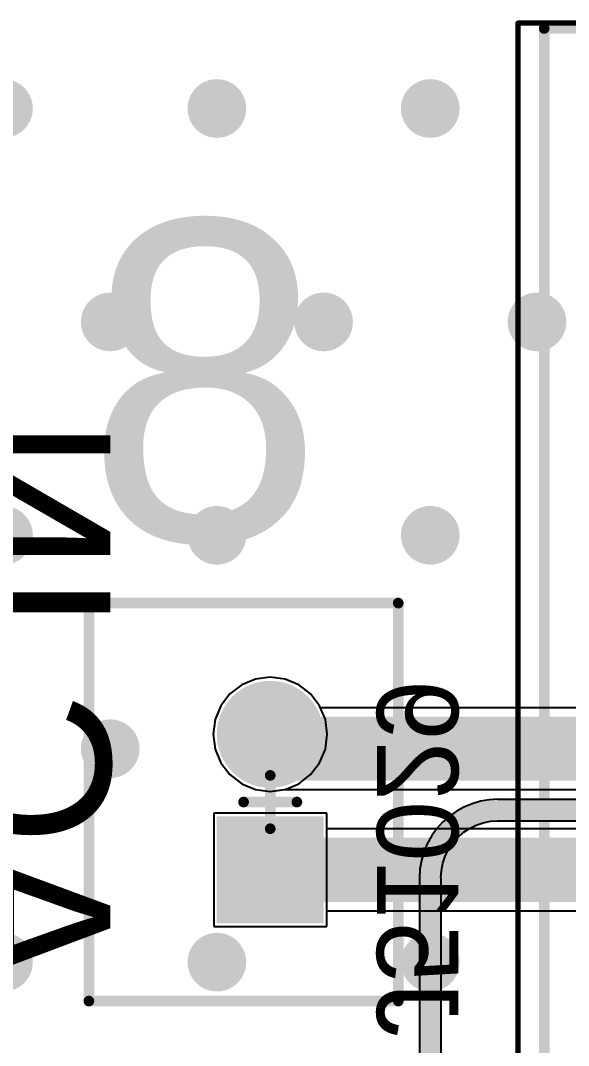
# Model space of a CAD drawing. Header units: millimetres. Extents: x 372 to 687, y 380 to 482.
# Drawn here: x 386.32 to 396.59, y 442.44 to 461.65 of the extents above; entities that cross this region are included whole.
import ezdxf

# ---------------------------------------------------------------- set-up
doc = ezdxf.new("R2010")
doc.units = ezdxf.units.MM
for name, color, linetype in [('BottomLayer', 5, 'Continuous'), ('BottomOverlay', 54, 'Continuous'), ('BottomSolder', 6, 'Continuous'), ('InternalPlane1', 76, 'Continuous'), ('InternalPlane2', 16, 'Continuous'), ('Mechanical13', 56, 'Continuous'), ('Mechanical15', 56, 'Continuous'), ('MultiLayer', 9, 'Continuous'), ('PadHoleLayer', 156, 'Continuous'), ('TopLayer', 1, 'Continuous'), ('TopSolder', 216, 'Continuous'), ('ViaHoleLayer', 16, 'Continuous')]:
    doc.layers.add(name, color=color, linetype=linetype)

# ---------------------------------------------------------------- blocks, each defined once
blk = doc.blocks.new('PCI_E_______36P_325')
at = {"layer": 'Mechanical13', "const_width": 0.2}
for points in [[(-12.5, -4.864), (-12.5, 3.747)], [(12.5, -4.864), (-12.5, -4.864)]]:
    blk.add_lwpolyline(points, dxfattribs=at)
at = {"layer": 'Mechanical13', "const_width": 0.1}
blk.add_lwpolyline([(-12.55, -4.864, 1), (-12.45, -4.864, 1)], format="xyb", close=True, dxfattribs=at)
blk.add_lwpolyline([(-12.55, -4.864, 1), (-12.45, -4.864, 1)], format="xyb", close=True, dxfattribs=at)
at = {"layer": 'Mechanical15', "const_width": 0.1}
for points in [[(-12.6, -5.355), (-12.6, 3.995)], [(12.875, -5.355), (-12.6, -5.355)]]:
    blk.add_lwpolyline(points, dxfattribs=at)
at = {"layer": 'Mechanical15', "const_width": 0.05}
blk.add_lwpolyline([(-12.625, -5.355, 1), (-12.575, -5.355, 1)], format="xyb", close=True, dxfattribs=at)
blk.add_lwpolyline([(-12.625, -5.355, 1), (-12.575, -5.355, 1)], format="xyb", close=True, dxfattribs=at)
blk = doc.blocks.new('JST_2P_B_408')
at = {"layer": 'BottomLayer', "const_width": 0.9}
blk.add_lwpolyline([(-0.45, -1.27, 1), (0.45, -1.27, 1)], format="xyb", close=True, dxfattribs=at)
at = {"layer": 'BottomLayer'}
blk.add_solid([(-0.9, 0.37), (0.9, 0.37), (-0.9, 2.17), (0.9, 2.17)], dxfattribs=at)
at = {"layer": 'BottomSolder', "const_width": 1.002}
blk.add_lwpolyline([(-0.501, -1.27, 1), (0.501, -1.27, 1)], format="xyb", close=True, dxfattribs=at)
at = {"layer": 'BottomSolder'}
blk.add_solid([(-1.002, 0.268), (1.002, 0.268), (-1.002, 2.272), (1.002, 2.272)], dxfattribs=at)
at = {"layer": 'InternalPlane1', "const_width": 0.8}
for points in [[(-0.4, 1.27, 1), (0.4, 1.27, 1)], [(-0.4, -1.27, 1), (0.4, -1.27, 1)]]:
    blk.add_lwpolyline(points, format="xyb", close=True, dxfattribs=at)
at = {"layer": 'InternalPlane2', "const_width": 0.8}
for points in [[(-0.4, 1.27, 1), (0.4, 1.27, 1)], [(-0.4, -1.27, 1), (0.4, -1.27, 1)]]:
    blk.add_lwpolyline(points, format="xyb", close=True, dxfattribs=at)
at = {"layer": 'Mechanical15', "const_width": 0.2}
for points in [[(3.4, 3.73), (-2.4, 3.73)], [(-2.4, 3.73), (-2.4, -3.73)], [(3.4, 3.73), (3.4, -3.73)], [(0, 0.5), (0, -0.5)], [(0.5, 0), (-0.5, 0)], [(3.4, -3.73), (-2.4, -3.73)]]:
    blk.add_lwpolyline(points, dxfattribs=at)
at = {"layer": 'Mechanical15', "const_width": 0.1}
for points in [[(-2.45, 3.73, 1), (-2.35, 3.73, 1)], [(-2.45, 3.73, 1), (-2.35, 3.73, 1)], [(3.35, 3.73, 1), (3.45, 3.73, 1)], [(3.35, 3.73, 1), (3.45, 3.73, 1)], [(-0.05, 0.5, 1), (0.05, 0.5, 1)], [(-0.55, 0, 1), (-0.45, 0, 1)], [(0.45, 0, 1), (0.55, 0, 1)], [(-0.05, -0.5, 1), (0.05, -0.5, 1)], [(-2.45, -3.73, 1), (-2.35, -3.73, 1)], [(-2.45, -3.73, 1), (-2.35, -3.73, 1)], [(3.35, -3.73, 1), (3.45, -3.73, 1)], [(3.35, -3.73, 1), (3.45, -3.73, 1)]]:
    blk.add_lwpolyline(points, format="xyb", close=True, dxfattribs=at)
at = {"layer": 'MultiLayer', "const_width": 0.9}
blk.add_lwpolyline([(-0.45, -1.27, 1), (0.45, -1.27, 1)], format="xyb", close=True, dxfattribs=at)
at = {"layer": 'MultiLayer'}
blk.add_solid([(-0.9, 0.37), (0.9, 0.37), (-0.9, 2.17), (0.9, 2.17)], dxfattribs=at)
at = {"layer": 'PadHoleLayer', "const_width": 0.4}
for points in [[(-0.2, 1.27, 1), (0.2, 1.27, 1)], [(-0.2, -1.27, 1), (0.2, -1.27, 1)]]:
    blk.add_lwpolyline(points, format="xyb", close=True, dxfattribs=at)
at = {"layer": 'TopLayer', "const_width": 0.9}
blk.add_lwpolyline([(-0.45, -1.27, 1), (0.45, -1.27, 1)], format="xyb", close=True, dxfattribs=at)
at = {"layer": 'TopLayer'}
blk.add_solid([(-0.9, 0.37), (0.9, 0.37), (-0.9, 2.17), (0.9, 2.17)], dxfattribs=at)
at = {"layer": 'TopSolder', "const_width": 1.002}
blk.add_lwpolyline([(-0.501, -1.27, 1), (0.501, -1.27, 1)], format="xyb", close=True, dxfattribs=at)
at = {"layer": 'TopSolder'}
blk.add_solid([(-1.002, 0.268), (1.002, 0.268), (-1.002, 2.272), (1.002, 2.272)], dxfattribs=at)

msp = doc.modelspace()

# ---------------------------------------------------------------- linework, layer by layer
at = {"layer": 'BottomLayer'}
for p, q in [((390.465, 449.196), (390.244, 449.026)), ((390.723, 449.303), (390.465, 449.196)), ((391, 449.339), (390.723, 449.303)), ((391.277, 449.303), (391, 449.339)), ((391.535, 449.196), (391.277, 449.303)), ((391.756, 449.026), (391.535, 449.196)), ((390.244, 449.026), (390.074, 448.805)), ((391.926, 448.805), (391.756, 449.026)), ((390.074, 448.805), (389.967, 448.547)), ((392.033, 448.547), (391.926, 448.805)), ((389.967, 448.547), (389.931, 448.27)), ((392.069, 448.27), (392.033, 448.547)), ((389.931, 448.27), (389.967, 447.993)), ((392.033, 447.993), (392.069, 448.27)), ((389.967, 447.993), (390.074, 447.735)), ((391.926, 447.735), (392.033, 447.993)), ((390.074, 447.735), (390.244, 447.514)), ((391.756, 447.514), (391.926, 447.735)), ((390.244, 447.514), (390.465, 447.344)), ((391.535, 447.344), (391.756, 447.514)), ((390.465, 447.344), (390.723, 447.237)), ((391.277, 447.237), (391.535, 447.344)), ((390.723, 447.237), (391, 447.201)), ((391, 447.201), (391.277, 447.237)), ((392.06, 446.79), (389.94, 446.79)), ((389.94, 446.79), (389.94, 444.67)), ((392.06, 444.67), (392.06, 446.79)), ((389.94, 444.67), (392.06, 444.67))]:
    msp.add_line(p, q, dxfattribs=at)
at = {"layer": 'BottomLayer', "const_width": 0.3}
for points in [[(389.85, 460, 1), (390.15, 460, 1)], [(393.85, 460, 1), (394.15, 460, 1)], [(387.85, 456, 1), (388.15, 456, 1)], [(391.85, 456, 1), (392.15, 456, 1)], [(395.85, 456, 1), (396.15, 456, 1)], [(389.85, 452, 1), (390.15, 452, 1)], [(393.85, 452, 1), (394.15, 452, 1)], [(387.85, 448, 1), (388.15, 448, 1)], [(389.85, 444, 1), (390.15, 444, 1)], [(393.85, 444, 1), (394.15, 444, 1)]]:
    msp.add_lwpolyline(points, format="xyb", close=True, dxfattribs=at)
at = {"layer": 'InternalPlane1'}
for p, q in [((394.631, 446.906), (394.487, 446.826)), ((394.784, 446.969), (394.631, 446.906)), ((394.942, 447.015), (394.784, 446.969)), ((395.105, 447.043), (394.942, 447.015)), ((395.27, 447.052), (395.105, 447.043)), ((395.27, 447.051), (395.27, 447.052)), ((400.793, 447.051), (395.27, 447.051)), ((394.352, 446.731), (394.229, 446.621)), ((394.487, 446.826), (394.352, 446.731)), ((394.119, 446.497), (394.023, 446.363)), ((394.229, 446.621), (394.119, 446.497)), ((394.619, 446.428), (394.735, 446.506)), ((394.735, 446.506), (394.861, 446.568)), ((394.861, 446.568), (394.993, 446.613)), ((394.993, 446.613), (395.13, 446.64)), ((395.13, 446.64), (395.263, 446.649)), ((395.263, 446.649), (395.27, 446.648)), ((395.27, 446.648), (400.995, 446.648)), ((394.023, 446.363), (393.943, 446.218)), ((394.421, 446.231), (394.514, 446.336)), ((394.514, 446.336), (394.619, 446.428)), ((393.943, 446.218), (393.88, 446.066)), ((394.282, 445.989), (394.344, 446.114)), ((394.344, 446.114), (394.421, 446.231)), ((393.88, 446.066), (393.835, 445.907)), ((394.237, 445.856), (394.282, 445.989)), ((393.807, 445.744), (393.798, 445.58)), ((393.835, 445.907), (393.807, 445.744)), ((394.209, 445.719), (394.237, 445.856)), ((393.798, 445.58), (393.798, 445.58)), ((393.798, 445.58), (393.798, 432.27)), ((394.201, 445.587), (394.209, 445.719)), ((394.202, 445.58), (394.201, 445.587)), ((394.202, 432.27), (394.202, 445.58))]:
    msp.add_line(p, q, dxfattribs=at)
for points, const_width in [([(385.725, 460, 1), (386.275, 460, 1)], 0.55), ([(389.725, 460, 1), (390.275, 460, 1)], 0.55), ([(393.725, 460, 1), (394.275, 460, 1)], 0.55), ([(387.725, 456, 1), (388.275, 456, 1)], 0.55), ([(391.725, 456, 1), (392.275, 456, 1)], 0.55), ([(395.725, 456, 1), (396.275, 456, 1)], 0.55), ([(385.725, 452, 1), (386.275, 452, 1)], 0.55), ([(389.725, 452, 1), (390.275, 452, 1)], 0.55), ([(393.725, 452, 1), (394.275, 452, 1)], 0.55), ([(387.725, 448, 1), (388.275, 448, 1)], 0.55), ([(395.17, 446.85, 1), (395.37, 446.85, 1)], 0.2), ([(395.17, 446.85, 1), (395.37, 446.85, 1)], 0.2), ([(393.9, 445.58, 1), (394.1, 445.58, 1)], 0.2), ([(393.9, 445.58, 1), (394.1, 445.58, 1)], 0.2), ([(385.725, 444, 1), (386.275, 444, 1)], 0.55), ([(389.725, 444, 1), (390.275, 444, 1)], 0.55), ([(393.725, 444, 1), (394.275, 444, 1)], 0.55)]:
    msp.add_lwpolyline(points, format="xyb", close=True, dxfattribs=dict(at, const_width=const_width))
at = {"layer": 'InternalPlane1', "const_width": 0.4}
msp.add_lwpolyline([(394, 445.58, -0.414214), (395.27, 446.85)], format="xyb", dxfattribs=at)
for points in [[(395.27, 446.85), (400.995, 446.85)], [(394, 432.27), (394, 445.58)]]:
    msp.add_lwpolyline(points, dxfattribs=at)
at = {"layer": 'InternalPlane2', "const_width": 0.55}
for points in [[(385.725, 460, 1), (386.275, 460, 1)], [(389.725, 460, 1), (390.275, 460, 1)], [(393.725, 460, 1), (394.275, 460, 1)], [(387.725, 456, 1), (388.275, 456, 1)], [(391.725, 456, 1), (392.275, 456, 1)], [(395.725, 456, 1), (396.275, 456, 1)], [(385.725, 452, 1), (386.275, 452, 1)], [(389.725, 452, 1), (390.275, 452, 1)], [(393.725, 452, 1), (394.275, 452, 1)], [(387.725, 448, 1), (388.275, 448, 1)], [(385.725, 444, 1), (386.275, 444, 1)], [(389.725, 444, 1), (390.275, 444, 1)], [(393.725, 444, 1), (394.275, 444, 1)]]:
    msp.add_lwpolyline(points, format="xyb", close=True, dxfattribs=at)
at = {"layer": 'MultiLayer', "const_width": 0.3}
for points in [[(389.85, 460, 1), (390.15, 460, 1)], [(393.85, 460, 1), (394.15, 460, 1)], [(387.85, 456, 1), (388.15, 456, 1)], [(391.85, 456, 1), (392.15, 456, 1)], [(395.85, 456, 1), (396.15, 456, 1)], [(389.85, 452, 1), (390.15, 452, 1)], [(393.85, 452, 1), (394.15, 452, 1)], [(387.85, 448, 1), (388.15, 448, 1)], [(389.85, 444, 1), (390.15, 444, 1)], [(393.85, 444, 1), (394.15, 444, 1)]]:
    msp.add_lwpolyline(points, format="xyb", close=True, dxfattribs=at)
at = {"layer": 'TopLayer'}
for p, q in [((390.465, 449.196), (390.244, 449.026)), ((390.723, 449.303), (390.465, 449.196)), ((391, 449.339), (390.723, 449.303)), ((391.277, 449.303), (391, 449.339)), ((391.535, 449.196), (391.277, 449.303)), ((391.756, 449.026), (391.535, 449.196)), ((390.244, 449.026), (390.074, 448.805)), ((391.926, 448.805), (391.756, 449.026)), ((390.074, 448.805), (389.967, 448.547)), ((391.942, 448.767), (391.926, 448.805)), ((397.082, 448.767), (391.942, 448.767)), ((389.967, 448.547), (389.931, 448.27)), ((389.931, 448.27), (389.967, 447.993)), ((389.967, 447.993), (390.074, 447.735)), ((390.074, 447.735), (390.244, 447.514)), ((390.244, 447.514), (390.465, 447.344)), ((390.465, 447.344), (390.723, 447.237)), ((390.723, 447.237), (391, 447.201)), ((391, 447.201), (391.259, 447.235)), ((391.259, 447.235), (391.27, 447.233)), ((391.27, 447.233), (399.245, 447.233)), ((392.06, 446.79), (389.94, 446.79)), ((389.94, 446.79), (389.94, 444.67)), ((392.06, 446.497), (392.06, 446.79)), ((397.514, 446.497), (392.06, 446.497)), ((392.06, 444.67), (392.06, 444.963)), ((392.06, 444.963), (397.197, 444.963)), ((389.94, 444.67), (392.06, 444.67))]:
    msp.add_line(p, q, dxfattribs=at)
for points, const_width in [([(389.85, 460, 1), (390.15, 460, 1)], 0.3), ([(393.85, 460, 1), (394.15, 460, 1)], 0.3), ([(387.85, 456, 1), (388.15, 456, 1)], 0.3), ([(391.85, 456, 1), (392.15, 456, 1)], 0.3), ([(395.85, 456, 1), (396.15, 456, 1)], 0.3), ([(389.85, 452, 1), (390.15, 452, 1)], 0.3), ([(393.85, 452, 1), (394.15, 452, 1)], 0.3), ([(390.7, 448.27, 1), (391.3, 448.27, 1)], 0.6), ([(390.97, 448, 1), (391.57, 448, 1)], 0.6), ([(390.97, 448, 1), (391.57, 448, 1)], 0.6), ([(387.85, 448, 1), (388.15, 448, 1)], 0.3), ([(390.7, 445.73, 1), (391.3, 445.73, 1)], 0.6), ([(389.85, 444, 1), (390.15, 444, 1)], 0.3), ([(393.85, 444, 1), (394.15, 444, 1)], 0.3)]:
    msp.add_lwpolyline(points, format="xyb", close=True, dxfattribs=dict(at, const_width=const_width))
at = {"layer": 'TopLayer', "const_width": 1.2}
for points in [[(391, 448.27), (391.27, 448)], [(391.27, 448), (399.245, 448)], [(391, 445.73), (397.514, 445.73)]]:
    msp.add_lwpolyline(points, dxfattribs=at)
at = {"layer": 'ViaHoleLayer', "const_width": 0.15}
for points in [[(389.925, 460, 1), (390.075, 460, 1)], [(393.925, 460, 1), (394.075, 460, 1)], [(387.925, 456, 1), (388.075, 456, 1)], [(391.925, 456, 1), (392.075, 456, 1)], [(395.925, 456, 1), (396.075, 456, 1)], [(389.925, 452, 1), (390.075, 452, 1)], [(393.925, 452, 1), (394.075, 452, 1)], [(387.925, 448, 1), (388.075, 448, 1)], [(389.925, 444, 1), (390.075, 444, 1)], [(393.925, 444, 1), (394.075, 444, 1)]]:
    msp.add_lwpolyline(points, format="xyb", close=True, dxfattribs=at)

# ---------------------------------------------------------------- block references
for name, p, rotation in [('PCI_E_______36P_325', (401, 449), 270), ('JST_2P_B_408', (391, 447), 180)]:
    msp.add_blockref(name, p, dxfattribs=dict(rotation=rotation))

# ---------------------------------------------------------------- texts
at = {"layer": 'BottomOverlay', "text_generation_flag": 2}
for s, height, rotation, p in [('8', 6, 360, (392, 451.9)), ('AC IN', 3, 270, (385, 443.5)), ('J51029', 1.524, 270, (393, 442.6))]:
    msp.add_text(s, height=height, rotation=rotation, dxfattribs=at).set_placement(p)

doc.saveas('drawing.dxf')
